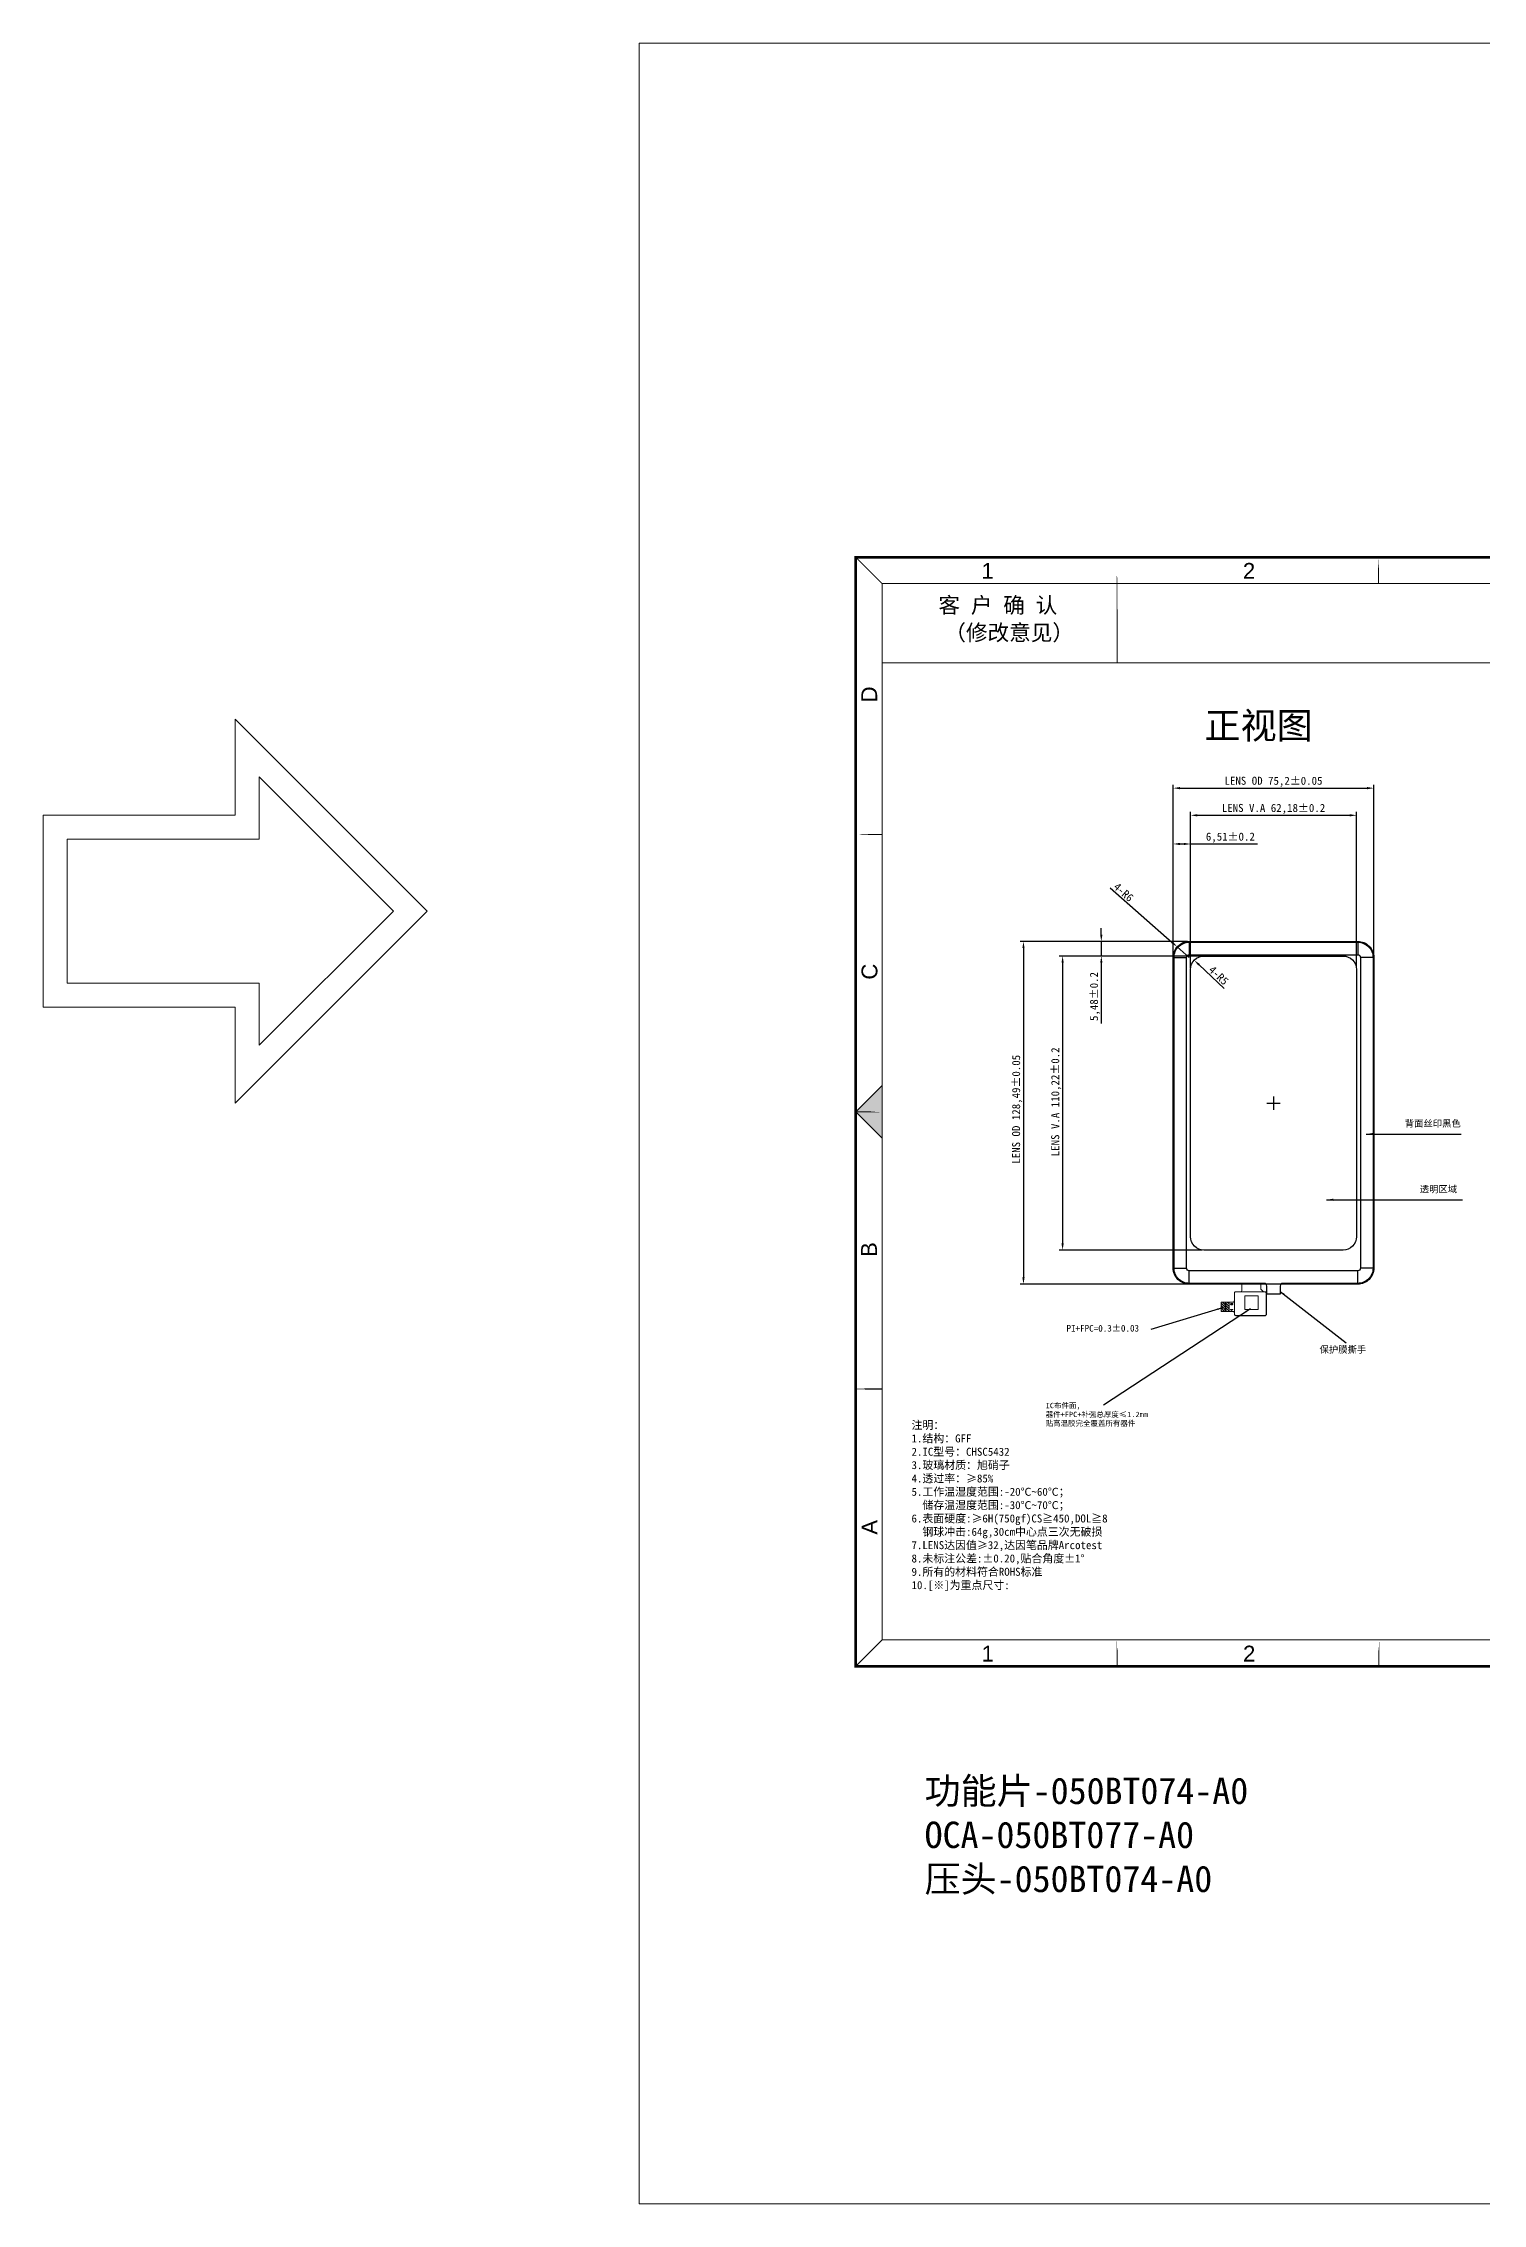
# Model space of a CAD drawing. Header units: millimetres. Extents: x 3771 to 6075, y -4461 to -3651.
# Drawn here: x 3771 to 4311, y -4461 to -3651 of the extents above; entities that cross this region are included whole.
import ezdxf

# ---------------------------------------------------------------- set-up
doc = ezdxf.new("R2010")
doc.units = ezdxf.units.MM
doc.header["$PDMODE"] = 35
doc.layers.get('0').update_dxf_attribs({"lineweight": 18})
doc.layers.get('Defpoints').update_dxf_attribs({"lineweight": 18})
for name, color, linetype in [('FPC', 5, 'Continuous'), ('LENS', 3, 'Continuous'), ('OCA', 2, 'Continuous'), ('保护膜', 5, 'Continuous'), ('鑫视界图框', 3, 'Continuous')]:
    doc.layers.add(name, color=color, linetype=linetype)
doc.layers.add('TP-FPC', color=30, linetype='Continuous', lineweight=0)
doc.styles.add('Arial', font='arial.ttf', dxfattribs={"height": 3})
doc.styles.get("Standard").update_dxf_attribs({"font": ''})
doc.styles.add('宋体', font='')
doc.styles.add('黑体', font='simhei.ttf')
doc.styles.get('Standard').set_extended_font_data('宋体')
doc.styles.get('宋体').set_extended_font_data('宋体')
doc.dimstyles.new('HJ', dxfattribs={"dimtxt": 3, "dimasz": 2.5, "dimexe": 1.25, "dimexo": 0.625, "dimtad": 1, "dimtxsty": '黑体', "dimcen": 2.5, "dimclrd": 4, "dimclre": 4, "dimclrt": 4, "dimadec": 0, "dimazin": 0, "dimtfac": 1, "dimtmove": 0, "dimatfit": 3, "dimfxl": 1, "dimarcsym": 0})
doc.dimstyles.new('ISO-25', dxfattribs={"dimtxt": 2.5, "dimasz": 2.5, "dimexe": 1.25, "dimexo": 0.625, "dimtad": 1, "dimtxsty": 'Standard', "dimcen": 2.5, "dimadec": 0, "dimazin": 0, "dimtfac": 1, "dimtmove": 0, "dimatfit": 3, "dimfxl": 1, "dimarcsym": 0})
doc.dimstyles.new('Standard$7', dxfattribs={"dimtxt": 2.5, "dimasz": 2.5, "dimexe": 0.5, "dimexo": 0.5, "dimgap": 0.8, "dimtad": 1, "dimdec": 8, "dimdsep": 46, "dimtxsty": '宋体', "dimcen": 1.25, "dimaunit": 1, "dimazin": 2, "dimtfac": 1, "dimtdec": 8, "dimtmove": 0, "dimatfit": 3, "dimfxl": 1, "dimtolj": 1, "dimarcsym": 0})

# ---------------------------------------------------------------- blocks, each defined once
blk = doc.blocks.new('*D19')
at = {"color": 4, "lineweight": -2}
for p, q in [((4200.3, -3987.27), (4137.54, -3987.27)), ((4138.79, -3989.77), (4138.79, -4113.25)), ((4200.3, -4115.75), (4137.54, -4115.75))]:
    blk.add_line(p, q, dxfattribs=at)
at = {"color": 4}
for points in [[(4138.37, -3989.77), (4139.2, -3989.77), (4138.79, -3987.27)], [(4138.37, -4113.25), (4139.2, -4113.25), (4138.79, -4115.75)]]:
    blk.add_solid(points, dxfattribs=at)
at = {"layer": 'Defpoints', "color": 0}
for p in [(4200.92, -3987.27), (4138.79, -4115.75), (4200.92, -4115.75)]:
    blk.add_point(p, dxfattribs=at)
at = {"color": 4, "insert": (4136.41, -4050.2), "char_height": 3, "attachment_point": 5, "rotation": 90, "style": '黑体'}
blk.add_mtext('LENS OD 128,49{\\A0;%%P0.05}', dxfattribs=at)
blk = doc.blocks.new('*D20')
at = {"color": 4, "lineweight": -2}
for p, q in [((4205.81, -3992.74), (4152.2, -3992.74)), ((4153.45, -3995.24), (4153.45, -4100.47)), ((4205.81, -4102.97), (4152.2, -4102.97))]:
    blk.add_line(p, q, dxfattribs=at)
at = {"color": 4}
for points in [[(4153.03, -3995.24), (4153.87, -3995.24), (4153.45, -3992.74)], [(4153.03, -4100.47), (4153.87, -4100.47), (4153.45, -4102.97)]]:
    blk.add_solid(points, dxfattribs=at)
at = {"layer": 'Defpoints', "color": 0}
for p in [(4206.44, -3992.74), (4153.45, -4102.97), (4206.44, -4102.97)]:
    blk.add_point(p, dxfattribs=at)
at = {"color": 4, "insert": (4151.07, -4047.4), "char_height": 3, "attachment_point": 5, "rotation": 90, "style": '黑体'}
blk.add_mtext('LENS V.A 110,22%%P0.2', dxfattribs=at)
blk = doc.blocks.new('*D21')
at = {"color": 4, "lineweight": -2}
for p, q in [((4167.97, -3984.77), (4167.97, -3982.27)), ((4200.3, -3987.27), (4166.72, -3987.27)), ((4205.81, -3992.74), (4166.72, -3992.74)), ((4167.97, -3987.27), (4167.97, -3992.74)), ((4167.97, -3995.24), (4167.97, -4018.09))]:
    blk.add_line(p, q, dxfattribs=at)
at = {"color": 4}
for points in [[(4167.55, -3984.77), (4168.38, -3984.77), (4167.97, -3987.27)], [(4167.55, -3995.24), (4168.38, -3995.24), (4167.97, -3992.74)]]:
    blk.add_solid(points, dxfattribs=at)
at = {"layer": 'Defpoints', "color": 0}
for p in [(4167.97, -3992.74), (4200.92, -3987.27), (4206.44, -3992.74)]:
    blk.add_point(p, dxfattribs=at)
at = {"color": 4, "insert": (4165.59, -4007.92), "char_height": 3, "attachment_point": 5, "rotation": 90, "style": '黑体'}
blk.add_mtext('5,48%%P0.2', dxfattribs=at)
blk = doc.blocks.new('*D22')
at = {"color": 4, "lineweight": -2}
for p, q in [((4194.92, -3992.64), (4194.92, -3928.55)), ((4197.42, -3929.8), (4267.62, -3929.8)), ((4270.12, -3992.64), (4270.12, -3928.55))]:
    blk.add_line(p, q, dxfattribs=at)
at = {"color": 4}
for points in [[(4197.42, -3929.38), (4197.42, -3930.21), (4194.92, -3929.8)], [(4267.62, -3929.38), (4267.62, -3930.21), (4270.12, -3929.8)]]:
    blk.add_solid(points, dxfattribs=at)
at = {"layer": 'Defpoints', "color": 0}
for p in [(4270.12, -3929.8), (4194.92, -3993.27), (4270.12, -3993.27)]:
    blk.add_point(p, dxfattribs=at)
at = {"color": 4, "insert": (4232.52, -3927.42), "char_height": 3, "attachment_point": 5, "style": '黑体'}
blk.add_mtext('LENS OD 75,2{\\A0;%%P0.05}', dxfattribs=at)
blk = doc.blocks.new('*D23')
at = {"color": 4, "lineweight": -2}
for p, q in [((4201.44, -3997.12), (4201.44, -3938.73)), ((4203.94, -3939.98), (4261.11, -3939.98)), ((4263.61, -3997.12), (4263.61, -3938.73))]:
    blk.add_line(p, q, dxfattribs=at)
at = {"color": 4}
for points in [[(4203.94, -3939.57), (4203.94, -3940.4), (4201.44, -3939.98)], [(4261.11, -3939.57), (4261.11, -3940.4), (4263.61, -3939.98)]]:
    blk.add_solid(points, dxfattribs=at)
at = {"layer": 'Defpoints', "color": 0}
for p in [(4263.61, -3939.98), (4201.44, -3997.74), (4263.61, -3997.74)]:
    blk.add_point(p, dxfattribs=at)
at = {"color": 4, "insert": (4232.52, -3937.61), "char_height": 3, "attachment_point": 5, "style": '黑体'}
blk.add_mtext('LENS V.A 62,18%%P0.2', dxfattribs=at)
blk = doc.blocks.new('*D24')
at = {"color": 4, "lineweight": -2}
for p, q in [((4194.92, -3992.64), (4194.92, -3949.49)), ((4197.42, -3950.74), (4198.94, -3950.74)), ((4201.44, -3997.12), (4201.44, -3949.49)), ((4201.44, -3950.74), (4226.47, -3950.74))]:
    blk.add_line(p, q, dxfattribs=at)
at = {"color": 4}
for points in [[(4197.42, -3950.32), (4197.42, -3951.15), (4194.92, -3950.74)], [(4198.94, -3950.32), (4198.94, -3951.15), (4201.44, -3950.74)]]:
    blk.add_solid(points, dxfattribs=at)
at = {"layer": 'Defpoints', "color": 0}
for p in [(4201.44, -3950.74), (4194.92, -3993.27), (4201.44, -3997.74)]:
    blk.add_point(p, dxfattribs=at)
at = {"color": 4, "insert": (4216.34, -3948.36), "char_height": 3, "attachment_point": 5, "style": '黑体'}
blk.add_mtext('6,51%%P0.2', dxfattribs=at)
blk = doc.blocks.new('*D30')
at = {"color": 4, "lineweight": -2}
for p, q in [((4171.27, -3967.21), (4194.54, -3987.66)), ((4200.92, -3993.27), (4196.42, -3989.31))]:
    blk.add_line(p, q, dxfattribs=at)
at = {"color": 4}
blk.add_solid([(4194.81, -3987.34), (4194.26, -3987.97), (4196.42, -3989.31)], dxfattribs=at)
at = {"layer": 'Defpoints', "color": 0}
for p in [(4196.42, -3989.31), (4200.92, -3993.27)]:
    blk.add_point(p, dxfattribs=at)
at = {"color": 4, "insert": (4176.33, -3968.82), "char_height": 3, "attachment_point": 5, "rotation": 318.68962, "style": '黑体'}
blk.add_mtext('4-R6', dxfattribs=at)
blk = doc.blocks.new('*D81')
at = {"layer": 'Defpoints', "color": 0}
for p in [(4202.8, -3994.31), (4206.44, -3997.74)]:
    blk.add_point(p, dxfattribs=at)
at = {"layer": 'OCA', "color": 4, "lineweight": -2}
blk.add_line((4213.97, -4004.86), (4204.62, -3996.03), dxfattribs=at)
at = {"layer": 'OCA', "color": 4}
blk.add_solid([(4204.9, -3995.72), (4204.33, -3996.33), (4202.8, -3994.31)], dxfattribs=at)
at = {"layer": 'OCA', "color": 4, "insert": (4211.95, -4000.02), "char_height": 3, "attachment_point": 5, "rotation": 316.64447, "style": '黑体'}
blk.add_mtext('4-R5', dxfattribs=at)

msp = doc.modelspace()

# ---------------------------------------------------------------- hatches: boundary and pattern name
for color, points in [(3, [(4085.801, -4041.221), (4075.901, -4051.121), (4085.801, -4061.021)]), (0, [(4214.643, -4122.497), (4214.643, -4125.997), (4214.443, -4125.997), (4214.443, -4122.497)])]:
    msp.add_hatch(color=color).paths.add_polyline_path(points)
h = msp.add_hatch()
h.set_pattern_fill('ANSI31', color=3, scale=0.2, angle=270, style=0)
h.set_pattern_definition([(315, (5175.8264, -695.42133), (0.44901281, 0.44901281), [])])
edge = h.paths.add_edge_path()
edge.add_line((4215.843, -4122.497), (4213.043, -4122.497))
edge.add_arc((4213.043, -4122.697), 0.2, 90, 180)
edge.add_line((4212.843, -4122.697), (4212.843, -4125.797))
edge.add_arc((4213.043, -4125.797), 0.2, 180, 270)
edge.add_line((4213.043, -4125.997), (4215.843, -4125.997))
edge.add_line((4215.843, -4125.997), (4215.843, -4122.497))

# ---------------------------------------------------------------- linework, layer by layer
at = {"color": 1}
for points in [[(3994.728, -4460.527), (6074.728, -4460.527), (6074.728, -3650.527), (3994.728, -3650.527)], [(3771.28, -4011.885), (3843.28, -4011.885), (3843.28, -4047.885), (3915.28, -3975.885), (3843.28, -3903.885), (3843.28, -3939.885), (3771.28, -3939.885)], [(3780.28, -4002.885), (3852.28, -4002.885), (3852.28, -4026.157), (3902.552, -3975.885), (3852.28, -3925.613), (3852.28, -3948.885), (3780.28, -3948.885)]]:
    msp.add_lwpolyline(points, close=True, dxfattribs=at)
at = {"color": 3}
for points in [[(4085.801, -4041.221), (4075.901, -4051.121), (4085.801, -4061.021)], [(4221.802, -4125.197), (4226.802, -4125.197), (4226.802, -4120.197), (4221.802, -4120.197)]]:
    msp.add_lwpolyline(points, close=True, dxfattribs=at)
at = {"color": 0}
msp.add_lwpolyline([(4214.643, -4122.497), (4214.643, -4125.997), (4214.443, -4125.997), (4214.443, -4122.497)], close=True, dxfattribs=at)
msp.add_lwpolyline([(4229.343, -4127.497), (4218.343, -4127.497, -0.4142136), (4217.943, -4127.097), (4217.943, -4119.097, -0.4142136), (4218.343, -4118.697), (4229.343, -4118.697, -0.4142136), (4229.743, -4119.097), (4229.743, -4127.097, -0.4142136)], format="xyb", close=True)
for points in [[(4216.581, -4123.176, 0.1400578), (4216.578, -4123.233, 0.1542561), (4216.61, -4123.287, 0.1173098), (4216.662, -4123.316, 0.0551885), (4216.81, -4123.34, -0.1019558), (4216.759, -4123.277, -0.0934903), (4216.741, -4123.213, -0.1076142), (4216.752, -4123.115, -0.1220378), (4216.816, -4123.02, -0.1840073), (4216.995, -4122.949, -0.1692967), (4217.189, -4123, -0.2070681), (4217.293, -4123.169, -0.175785), (4217.259, -4123.355, -0.184871), (4217.098, -4123.477, -0.0704396), (4216.896, -4123.505, -0.0607945), (4216.688, -4123.487, -0.1567869), (4216.516, -4123.394, -0.1551277), (4216.446, -4123.249, -0.1025411), (4216.452, -4123.127, -0.1125979), (4216.496, -4123.043, -0.1039548), (4216.567, -4122.99, -0.0712006), (4216.652, -4122.964), (4216.669, -4123.119, 0.1094828), (4216.613, -4123.137, 0.1662773)], [(4216.799, -4125.577), (4216.654, -4125.577, 0.2025973), (4216.443, -4125.341), (4216.443, -4125.211), (4217.281, -4125.211), (4217.281, -4125.371), (4216.678, -4125.371, -0.1100005)], [(4216.977, -4123.107, 0.1355485), (4216.899, -4123.134, 0.1791943), (4216.86, -4123.193, 0.1876719), (4216.87, -4123.267, 0.0991062), (4216.9, -4123.3, 0.0878097), (4216.939, -4123.318, 0.066033), (4216.993, -4123.326, 0.0841859), (4217.073, -4123.316, 0.1094036), (4217.125, -4123.287, 0.1292473), (4217.158, -4123.24, 0.1136011), (4217.163, -4123.196, 0.1365287), (4217.145, -4123.151, 0.1806039), (4217.083, -4123.112, 0.0823593)]]:
    msp.add_lwpolyline(points, format="xyb", close=True, dxfattribs=at)
at = {"layer": 'LENS'}
for p, q in [((4194.923, -3993.267), (4199.923, -3993.267)), ((4200.923, -3987.267), (4200.923, -3992.267)), ((4264.123, -3987.267), (4264.123, -3992.267)), ((4270.123, -3993.267), (4265.123, -3993.267)), ((4194.923, -4109.755), (4199.923, -4109.755)), ((4200.923, -4115.755), (4200.923, -4110.755)), ((4264.123, -4115.755), (4264.123, -4110.755)), ((4270.123, -4109.755), (4265.123, -4109.755))]:
    msp.add_line(p, q, dxfattribs=at)
at = {"layer": 'LENS', "linetype": 'Continuous'}
for p, q in [((4230.023, -4047.855), (4235.023, -4047.855)), ((4232.523, -4045.355), (4232.523, -4050.355))]:
    msp.add_line(p, q, dxfattribs=at)
at = {"layer": 'LENS'}
for points in [[(4270.123, -3993.267), (4270.123, -4109.755, -0.4142136), (4264.123, -4115.755), (4200.923, -4115.755, -0.4142136), (4194.923, -4109.755), (4194.923, -3993.267, -0.4142136), (4200.923, -3987.267), (4264.123, -3987.267, -0.4142136)], [(4265.123, -3993.267), (4265.123, -4109.755, -0.4142136), (4264.123, -4110.755), (4200.923, -4110.755, -0.4142136), (4199.923, -4109.755), (4199.923, -3993.267, -0.4142136), (4200.923, -3992.267), (4264.123, -3992.267, -0.4142136)]]:
    msp.add_lwpolyline(points, format="xyb", close=True, dxfattribs=at)
at = {"layer": 'LENS', "color": 6}
msp.add_lwpolyline([(4206.435, -3992.743), (4258.611, -3992.743, -0.4142136), (4263.611, -3997.743), (4263.611, -4097.967, -0.4142136), (4258.611, -4102.967), (4206.435, -4102.967, -0.4142136), (4201.435, -4097.967), (4201.435, -3997.743, -0.4142136)], format="xyb", close=True, dxfattribs=at)
at = {"layer": 'TP-FPC', "linetype": 'Continuous'}
msp.add_lwpolyline([(4220.693, -4115.755), (4220.693, -4118.097, -0.4142136), (4220.193, -4118.597), (4218.343, -4118.597, 0.4142136), (4217.843, -4119.097), (4217.843, -4121.997, -0.4142136), (4217.343, -4122.497), (4213.043, -4122.497, 0.4142136), (4212.843, -4122.697), (4212.843, -4125.797, 0.4142136), (4213.043, -4125.997), (4217.343, -4125.997, -0.4142136), (4217.843, -4126.497), (4217.843, -4127.097, 0.4142136), (4218.343, -4127.597), (4229.343, -4127.597, 0.4142136), (4229.843, -4127.097), (4229.843, -4119.097, 0.4142136), (4229.343, -4118.597), (4228.993, -4118.597, -0.1989124), (4228.639, -4118.45), (4227.939, -4117.75, -0.1989124), (4227.793, -4117.397), (4227.793, -4115.755)], format="xyb", dxfattribs=at)
at = {"layer": 'TP-FPC', "color": 3, "linetype": 'Continuous'}
msp.add_lwpolyline([(4215.843, -4122.497), (4213.043, -4122.497, 0.4142136), (4212.843, -4122.697), (4212.843, -4125.797, 0.4142136), (4213.043, -4125.997), (4215.843, -4125.997), (4215.843, -4122.497)], format="xyb", close=True, dxfattribs=at)
at = {"layer": '保护膜', "color": 151}
msp.add_lwpolyline([(4229.023, -4115.455), (4200.923, -4115.455, -0.4142136), (4195.223, -4109.755), (4195.223, -3993.267, -0.4142136), (4200.923, -3987.567), (4264.123, -3987.567, -0.4142136), (4269.823, -3993.267), (4269.823, -4109.755, -0.4142136), (4264.123, -4115.455), (4236.023, -4115.455, 0.4142136), (4235.023, -4116.455), (4235.023, -4119.455), (4230.023, -4119.455), (4230.023, -4116.455, 0.4142136)], format="xyb", close=True, dxfattribs=at)
at = {"layer": '鑫视界图框', "color": 3}
for points, const_width in [([(4663.961, -4259.021), (4075.901, -4259.021), (4075.901, -3843.221), (4663.961, -3843.221)], 0.99), ([(4173.911, -3843.221), (4173.911, -3843.221), (4173.912, -3882.821), (4173.912, -3882.821)], 0.396), ([(4271.921, -3843.221), (4271.921, -3843.221), (4271.921, -3853.022), (4271.921, -3853.022)], 0.396), ([(4654.061, -4249.121), (4085.801, -4249.121), (4085.801, -3853.121), (4654.061, -3853.121)], 0.396), ([(4085.801, -3853.121), (4654.061, -3853.121), (4654.061, -3882.821), (4085.801, -3882.821)], 0.396), ([(4075.901, -3947.17), (4085.702, -3947.17), (4085.702, -3947.17), (4075.901, -3947.17)], 0.396), ([(4085.702, -4051.121), (4075.901, -4051.121), (4075.901, -4051.121), (4085.702, -4051.121)], 0.396), ([(4075.901, -4155.07), (4085.702, -4155.07), (4085.702, -4155.07), (4075.901, -4155.07)], 0.396), ([(4173.959, -4249.131), (4173.959, -4249.131), (4173.959, -4258.932), (4173.959, -4258.932)], 0.396), ([(4271.969, -4249.131), (4271.969, -4249.131), (4271.969, -4258.932), (4271.969, -4258.932)], 0.396)]:
    msp.add_lwpolyline(points, close=True, dxfattribs=dict(at, const_width=const_width))
at = {"layer": '鑫视界图框', "color": 3, "const_width": 0.396}
for points in [[(4085.801, -3853.121), (4075.901, -3843.221)], [(4085.801, -4249.121), (4075.901, -4259.021)]]:
    msp.add_lwpolyline(points, dxfattribs=at)

# ---------------------------------------------------------------- texts
at = {"attachment_point": 1}
for s, insert, char_height, width, style in [('{\\fSimHei|b0|i0|c134|p49;\\C4;正视图}', (4206.688, -3901.392), 9.9, 52.8197, 'Arial'), ('{\\fSimHei|b0|i0|c0|p49;\\C4;IC\\fSimHei|b0|i0|c134|p49;布件面\\fSimHei|b0|i0|c0|p49;,\\P\\fSimHei|b0|i0|c134|p49;器件\\fSimHei|b0|i0|c0|p49;+FPC+\\fSimHei|b0|i0|c134|p49;补强总厚度\\fSimHei|b0|i0|c0|p49;≤\\fSimHei|b0|i0|c134|p49;1.2\\fSimHei|b0|i0|c0|p49;mm\\fSimHei|b0|i0|c134|p49;\\C1;\\P\\C4;贴高温胶完全覆盖所有器件}', (4147.1, -4160.255), 2, 71.29029, 'Arial'), ('{\\C4;注明：\\P1.结构：\\C1;GFF\\P\\C4;2.IC型号：\\C1;CHSC5432\\P\\C4;3.玻璃材质：\\C1;旭硝子\\C4;\\P4.透过率：\\C1;≥85%\\P\\C4;5.工作温湿度范围:-20℃~60℃；\\P  储存温湿度范围:-30℃~70℃；\\P6.表面硬度:\\C1;≥6H\\C4;(750gf)CS\\C1;≧450\\C4;,DOL\\C1;≧8\\P\\C4;  钢球冲击:\\C1;64g,30cm\\C4;中心点三次无破损\\P7.LENS达因值\\C1;≥32\\C4;,达因笔品牌Arcotest\\P8.未标注公差:±0.20,\\C1;贴合角度±1°\\P\\C4;9.所有的材料符合ROHS标准\\P10.\\A1;\\fSimHei|b0|i0|c134|p2;\\C1;[\\A0;\\fSimSun|b0|i0|c134|p2;※\\A1;\\fSimHei|b0|i0|c134|p2;]\\A0;\\fSimHei|b0|i0|c134|p49;\\C4;为重点尺寸:}', (4096.813, -4167.088), 3, 239.97622, '黑体'), ('{\\fSimHei|b0|i0|c134|p49;\\C1;功能片-050BT074-A0\\POCA-050BT077-A0\\P\\C0;压头-050BT074-A0}', (4101.725, -4300.757), 9.9, 217.23802, 'Arial')]:
    msp.add_mtext(s, dxfattribs=dict(at, insert=insert, char_height=char_height, width=width, style=style))
at = {"layer": 'FPC', "color": 4, "char_height": 2.5, "attachment_point": 1, "style": 'Arial'}
for s, insert, width in [('{\\fSimHei|b0|i0|c134|p49;背面丝印黑色}', (4281.723, -4054.26), 22.32229), ('{\\fSimHei|b0|i0|c134|p49;透明区域}', (4287.364, -4078.892), 16.13362), ('{\\fSimHei|b0|i0|c0|p49;PI+FPC=0.\\fSimHei|b0|i0|c134|p49;3\\fSimHei|b0|i0|c0|p49;%%P0.03}', (4154.909, -4131.045), 12.39604), ('{\\fSimHei|b0|i0|c134|p49;保护膜撕手}', (4249.78, -4139.008), 21.54729)]:
    msp.add_mtext(s, dxfattribs=dict(at, insert=insert, width=width))
at = {"layer": '鑫视界图框', "color": 3, "char_height": 5.94, "width": 2.49821, "attachment_point": 1, "style": '黑体'}
for s, insert in [('{\\fArial|b0|i0|c0|p34;1}', (4123.037, -3845.383)), ('{\\fArial|b0|i0|c0|p34;2}', (4221.047, -3845.383)), ('{\\fArial|b0|i0|c0|p34;1}', (4123.086, -4251.294)), ('{\\fArial|b0|i0|c0|p34;2}', (4221.096, -4251.294))]:
    msp.add_mtext(s, dxfattribs=dict(at, insert=insert))
at = {"layer": '鑫视界图框', "color": 3, "lineweight": 0, "char_height": 5.94, "width": 60.00604, "attachment_point": 1, "style": '黑体'}
for s, insert in [('{\\fSimHei|b0|i0|c134|p49;客 户 确 认}', (4106.912, -3858.237)), ('（修改意见）', (4109.117, -3868.502))]:
    msp.add_mtext(s, dxfattribs=dict(at, insert=insert))
at = {"layer": '鑫视界图框', "color": 3, "char_height": 5.94, "width": 25.22711, "attachment_point": 1, "rotation": 90, "style": '黑体'}
for s, insert in [('{\\fArial|b0|i0|c0|p34;D}', (4077.994, -3897.655)), ('{\\fArial|b0|i0|c0|p34;C}', (4078.073, -4001.605)), ('{\\fArial|b0|i0|c0|p34;B}', (4077.893, -4105.555)), ('{\\fArial|b0|i0|c0|p34;A}', (4078.096, -4209.682))]:
    msp.add_mtext(s, dxfattribs=dict(at, insert=insert))

# ---------------------------------------------------------------- dimensions: what is measured, and where the dimension line sits
for base, p1, p2, angle, text, picture, middle in [((4270.123, -3929.796), (4194.923, -3993.267), (4270.123, -3993.267), 180, 'LENS OD <>{\\A0;%%P0.05}', '*D22', (4232.523, -3929.796)), ((4263.611, -3939.984), (4201.435, -3997.743), (4263.611, -3997.743), 180, 'LENS V.A <>%%P0.2', '*D23', (4232.523, -3939.984)), ((4201.435, -3950.737), (4194.923, -3993.267), (4201.435, -3997.743), 180, '<>%%P0.2', '*D24', (4216.34, -3950.737)), ((4167.965, -3992.743), (4200.923, -3987.267), (4206.435, -3992.743), 90, '<>%%P0.2', '*D21', (4167.965, -4007.915)), ((4138.788, -4115.755), (4200.923, -3987.267), (4200.923, -4115.755), 90, 'LENS OD <>{\\A0;%%P0.05}', '*D19', (4138.788, -4050.205)), ((4153.451, -4102.967), (4206.435, -3992.743), (4206.435, -4102.967), 90, 'LENS V.A <>%%P0.2', '*D20', (4153.451, -4047.405))]:
    dim = msp.add_linear_dim(base=base, p1=p1, p2=p2, angle=angle, text=text, dimstyle='HJ')
    dim.commit()
    dim.dimension.update_dxf_attribs({"geometry": picture, "text_midpoint": middle, "dimtype": 160})
dim = msp.add_radius_dim(center=(4200.923, -3993.267), mpoint=(4196.416, -3989.306), text='4-<>', dimstyle='HJ')
dim.commit()
dim.dimension.update_dxf_attribs({"geometry": '*D30', "text_midpoint": (4174.923, -3970.417), "dimtype": 164})
at = {"layer": 'OCA', "color": 5}
dim = msp.add_radius_dim(center=(4206.435, -3997.743), mpoint=(4202.799, -3994.31), text='4-<>', dimstyle='HJ', override={"dimtmove": 1, "dimtfillclr": 4}, dxfattribs=at)
dim.commit()
dim.dimension.update_dxf_attribs({"geometry": '*D81', "text_midpoint": (4210.487, -4001.569), "dimtype": 164})

# ---------------------------------------------------------------- leaders
at = {"color": 4}
for points, override in [([(4235.023, -4118.455), (4259.712, -4137.694)], {"dimtxt": 3.5, "dimasz": 2, "dimexe": 5.346, "dimexo": 1.85625, "dimgap": 0.09, "dimtih": 1, "dimtoh": 1, "dimdec": 4, "dimtxsty": 'Standard', "dimcen": 2.673, "dimclrd": 0, "dimclre": 0, "dimclrt": 0, "dimadec": 0, "dimtp": 0.0001, "dimtm": 0.0001, "dimtdec": 4, "dimtofl": 0, "dimatfit": 3}), ([(4223.834, -4124.987), (4168.768, -4161.102)], {"dimtxt": 3.5, "dimasz": 2, "dimexe": 5.346, "dimexo": 1.85625, "dimgap": 0.09, "dimtih": 1, "dimtoh": 1, "dimdec": 4, "dimtxsty": 'Standard', "dimcen": 2.673, "dimclrd": 0, "dimclre": 0, "dimclrt": 0, "dimadec": 0, "dimtp": 0.0001, "dimtm": 0.0001, "dimtdec": 4, "dimtofl": 0, "dimatfit": 3}), ([(4213.429, -4124.623), (4186.586, -4132.751)], {"dimtxt": 3.5, "dimasz": 2, "dimexe": 5.346, "dimexo": 1.85625, "dimgap": 0.09, "dimtih": 1, "dimtoh": 1, "dimdec": 4, "dimtxsty": 'Standard', "dimcen": 2.673, "dimadec": 0, "dimtp": 0.0001, "dimtm": 0.0001, "dimtdec": 4, "dimtofl": 0})]:
    msp.add_leader(points, dimstyle='Standard$7', override=override, dxfattribs=at)
at = {"layer": 'FPC', "color": 4}
for points in [[(4267.256, -4059.5), (4302.9, -4059.5)], [(4252.416, -4084.131), (4303.398, -4084.131)]]:
    msp.add_leader(points, dimstyle='ISO-25', dxfattribs=at)

doc.saveas('drawing.dxf')
